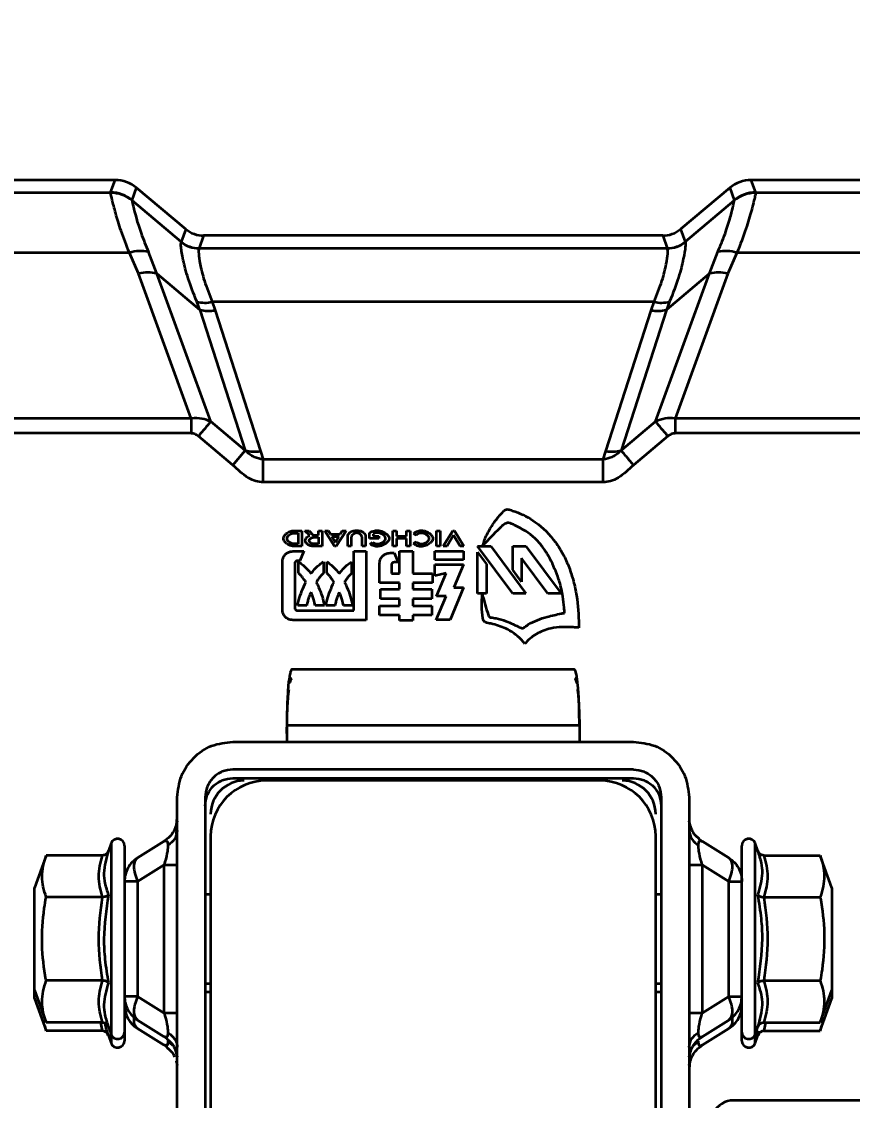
# Model space of a CAD drawing. Header units: millimetres. Extents: x 0 to 420, y 0 to 297.
# Drawn here: x 303.717 to 304.464, y 151.446 to 152.416 of the extents above; entities that cross this region are included whole.
import ezdxf

# ---------------------------------------------------------------- set-up
doc = ezdxf.new("R2010")
doc.units = ezdxf.units.MM
doc.layers.add('尺寸线层', color=150, linetype='Continuous')
doc.styles.add('SLDTEXTSTYLE2', font='TXT', dxfattribs={"width": 0.7})
doc.dimstyles.new('SLDDIMSTYLE0', dxfattribs={"dimtxt": 3.5, "dimasz": 3.302, "dimexe": 0, "dimexo": 0.0625, "dimgap": 0.875, "dimtad": 1, "dimdec": 1, "dimlfac": 100, "dimrnd": 1e-09, "dimzin": 12, "dimdsep": 46, "dimtxsty": 'SLDTEXTSTYLE2', "dimsah": 1, "dimcen": 0.09, "dimadec": 0, "dimazin": 3, "dimtfac": 1, "dimtdec": 3, "dimtofl": 0, "dimtmove": 0, "dimatfit": 3, "dimfxl": 0, "dimfrac": 2, "dimtolj": 1, "dimtzin": 12, "dimarcsym": 0})

# ---------------------------------------------------------------- blocks, each defined once
blk = doc.blocks.new('_D')
at = {"layer": '尺寸线层'}
for p, q in [((291.94307, 202.64124), (364.68758, 202.64124)), ((363.68758, 202.64124), (363.68758, 128.58016)), ((326.11667, 128.58016), (364.68758, 128.58016))]:
    blk.add_line(p, q, dxfattribs=at)
for points in [[(363.68758, 202.64124), (363.17958, 199.33924), (364.19558, 199.33924)], [(363.68758, 128.58016), (364.19558, 131.88216), (363.17958, 131.88216)]]:
    blk.add_solid(points, dxfattribs=at)
at = {"layer": '尺寸线层', "insert": (359.17585, 158.53763), "char_height": 3.5, "attachment_point": 1, "rotation": 90, "style": 'SLDTEXTSTYLE2'}
blk.add_mtext('7406.11', dxfattribs=at)

msp = doc.modelspace()

# ---------------------------------------------------------------- linework, layer by layer
at = {"color": 7, "linetype": 'Continuous', "lineweight": 35}
for p, q in [((303.80112, 152.27319), (303.52702, 152.27319)), ((303.79707, 152.26205), (303.80112, 152.27319)), ((303.81632, 152.25504), (303.82038, 152.26618)), ((303.86465, 152.22903), (303.82038, 152.26618)), ((304.35367, 152.26618), (304.3094, 152.22903)), ((304.35367, 152.26618), (304.35773, 152.25504)), ((304.37698, 152.26205), (304.37293, 152.27319)), ((304.64702, 152.27319), (304.37293, 152.27319)), ((303.56164, 152.26205), (303.79707, 152.26205)), ((303.79708, 152.26166), (303.79707, 152.26205)), ((303.81633, 152.25472), (303.81632, 152.25504)), ((304.35773, 152.25504), (304.35772, 152.25472)), ((304.37698, 152.26205), (304.37697, 152.26166)), ((304.37698, 152.26205), (304.61241, 152.26205)), ((303.86051, 152.21765), (303.81633, 152.25472)), ((304.35772, 152.25472), (304.31354, 152.21765)), ((303.86465, 152.22903), (303.86051, 152.21765)), ((304.3094, 152.22903), (304.31354, 152.21765)), ((303.86047, 152.21757), (303.86051, 152.21765)), ((303.8807, 152.22319), (303.87656, 152.21181)), ((304.29335, 152.22319), (303.8807, 152.22319)), ((304.29335, 152.22319), (304.29749, 152.21181)), ((304.31354, 152.21765), (304.31358, 152.21757)), ((303.81401, 152.20775), (303.56164, 152.20775)), ((303.82219, 152.18918), (303.81401, 152.20775)), ((303.83868, 152.18905), (303.83128, 152.20855)), ((303.87651, 152.21172), (303.87656, 152.21181)), ((304.29754, 152.21172), (303.87651, 152.21172)), ((304.29754, 152.21172), (304.29749, 152.21181)), ((304.33537, 152.18905), (304.34277, 152.20855)), ((304.36004, 152.20775), (304.35186, 152.18918)), ((304.61241, 152.20775), (304.36004, 152.20775)), ((303.86963, 152.05885), (303.82219, 152.18918)), ((303.88708, 152.05606), (303.83868, 152.18905)), ((303.83868, 152.18905), (303.87736, 152.15659)), ((304.28697, 152.05606), (304.33537, 152.18905)), ((304.33537, 152.18905), (304.29669, 152.15659)), ((304.35186, 152.18918), (304.30442, 152.05885)), ((303.87736, 152.15659), (303.87448, 152.16386)), ((303.88846, 152.16357), (303.8911, 152.15602)), ((304.28559, 152.16357), (303.88846, 152.16357)), ((304.28295, 152.15602), (304.28559, 152.16357)), ((304.29957, 152.16386), (304.29669, 152.15659)), ((303.87736, 152.15659), (303.91805, 152.03008)), ((303.8911, 152.15602), (303.93179, 152.02951)), ((304.24226, 152.02951), (304.28295, 152.15602)), ((304.29669, 152.15659), (304.256, 152.03008)), ((303.86963, 152.05885), (303.66317, 152.05885)), ((303.91805, 152.03008), (303.88708, 152.05606)), ((304.28697, 152.05606), (304.256, 152.03008)), ((304.51088, 152.05885), (304.30442, 152.05885)), ((304.30442, 152.05885), (304.30442, 152.04567)), ((303.86963, 152.04567), (303.66317, 152.04567)), ((303.90706, 152.01698), (303.87609, 152.04297)), ((304.29796, 152.04297), (304.26699, 152.01698)), ((304.51088, 152.04567), (304.30442, 152.04567)), ((303.90706, 152.01698), (303.91805, 152.03008)), ((303.93179, 152.02951), (303.93426, 152.02181)), ((304.23979, 152.02181), (304.24226, 152.02951)), ((303.93426, 152.00148), (303.93426, 152.02181)), ((304.23979, 152.02181), (303.93426, 152.02181)), ((304.23979, 152.00148), (304.23979, 152.02181)), ((304.23979, 152.00148), (303.93426, 152.00148)), ((303.96125, 151.9579), (303.96889, 151.9579)), ((303.96154, 151.95572), (303.96574, 151.95572)), ((303.96574, 151.95572), (303.96574, 151.94612)), ((303.96889, 151.9579), (303.96889, 151.94395)), ((303.97155, 151.9579), (303.97544, 151.9579)), ((303.97602, 151.95355), (303.97155, 151.9579)), ((303.97544, 151.9579), (303.97922, 151.95402)), ((303.98395, 151.9579), (303.98718, 151.9579)), ((303.98395, 151.95404), (303.98395, 151.9579)), ((303.98718, 151.9579), (303.98718, 151.94395)), ((303.98957, 151.9579), (303.99296, 151.9579)), ((303.99832, 151.94395), (303.98957, 151.9579)), ((303.99296, 151.9579), (303.9948, 151.95481)), ((303.9948, 151.95481), (304.00352, 151.95481)), ((304.00872, 151.9579), (303.99997, 151.94395)), ((304.00352, 151.95481), (304.0053, 151.9579)), ((304.0053, 151.9579), (304.00872, 151.9579)), ((304.02968, 151.95103), (304.02968, 151.956)), ((304.03294, 151.95481), (304.03294, 151.95303)), ((304.05083, 151.9579), (304.05398, 151.9579)), ((304.05083, 151.94395), (304.05083, 151.9579)), ((304.05398, 151.9579), (304.05398, 151.95293)), ((304.06319, 151.9579), (304.06635, 151.9579)), ((304.06319, 151.95293), (304.06319, 151.9579)), ((304.06635, 151.9579), (304.06635, 151.94395)), ((304.07186, 151.95384), (304.06937, 151.95539)), ((304.09006, 151.94395), (304.09006, 151.9579)), ((304.09006, 151.9579), (304.09332, 151.9579)), ((304.09332, 151.9579), (304.09332, 151.94395)), ((304.09595, 151.94395), (304.10456, 151.9579)), ((304.10456, 151.9579), (304.10611, 151.9579)), ((304.10611, 151.9579), (304.11473, 151.94395)), ((303.96574, 151.94612), (303.96186, 151.94612)), ((303.98395, 151.946), (303.97969, 151.946)), ((303.98011, 151.95404), (303.98395, 151.95404)), ((303.98025, 151.95208), (303.98395, 151.95208)), ((303.98395, 151.95208), (303.98395, 151.946)), ((303.99592, 151.95283), (304.00236, 151.95283)), ((303.99915, 151.94737), (303.99592, 151.95283)), ((304.00236, 151.95283), (303.99915, 151.94737)), ((304.01022, 151.94395), (304.01022, 151.9523)), ((304.01337, 151.95171), (304.01337, 151.94395)), ((304.02316, 151.94395), (304.02316, 151.95171)), ((304.02631, 151.9523), (304.02631, 151.94395)), ((304.03814, 151.95103), (304.02968, 151.95103)), ((304.03036, 151.94583), (304.03239, 151.94749)), ((304.03294, 151.95303), (304.03814, 151.95303)), ((304.03814, 151.95303), (304.03814, 151.95103)), ((304.05398, 151.95293), (304.06319, 151.95293)), ((304.05398, 151.95087), (304.05398, 151.94395)), ((304.06319, 151.95087), (304.05398, 151.95087)), ((304.06319, 151.94395), (304.06319, 151.95087)), ((304.06937, 151.94648), (304.07186, 151.94803)), ((304.10535, 151.95386), (304.09947, 151.94395)), ((304.11121, 151.94395), (304.10535, 151.95386)), ((303.96094, 151.93939), (303.97063, 151.93939)), ((303.96889, 151.94395), (303.96186, 151.94395)), ((303.97063, 151.93939), (303.96712, 151.9309)), ((303.98718, 151.94395), (303.97919, 151.94395)), ((303.99997, 151.94395), (303.99832, 151.94395)), ((304.01337, 151.94395), (304.01022, 151.94395)), ((304.01582, 151.93939), (304.02688, 151.93939)), ((304.01582, 151.88606), (304.01582, 151.93939)), ((304.02631, 151.94395), (304.02316, 151.94395)), ((304.02688, 151.93939), (304.02688, 151.87757)), ((304.04823, 151.93793), (304.052, 151.93793)), ((304.05398, 151.94395), (304.05083, 151.94395)), ((304.052, 151.93793), (304.05569, 151.92953)), ((304.05689, 151.93939), (304.06881, 151.93939)), ((304.05689, 151.91951), (304.05689, 151.93939)), ((304.06635, 151.94395), (304.06319, 151.94395)), ((304.06881, 151.93939), (304.06881, 151.91951)), ((304.08845, 151.93174), (304.08845, 151.93937)), ((304.08845, 151.93937), (304.11443, 151.93937)), ((304.09332, 151.94395), (304.09006, 151.94395)), ((304.09947, 151.94395), (304.09595, 151.94395)), ((304.11473, 151.94395), (304.11121, 151.94395)), ((304.11443, 151.93937), (304.11443, 151.93174)), ((304.12698, 151.94392), (304.13882, 151.94392)), ((304.15855, 151.90134), (304.12698, 151.94392)), ((304.12698, 151.90134), (304.12698, 151.93859)), ((304.12698, 151.93859), (304.13487, 151.92795)), ((304.13882, 151.94392), (304.17039, 151.90134)), ((304.15855, 151.94392), (304.17039, 151.94392)), ((304.15855, 151.92263), (304.15855, 151.94392)), ((304.17039, 151.94392), (304.20196, 151.90134)), ((303.95151, 151.887), (303.95151, 151.93004)), ((303.96257, 151.92824), (303.96257, 151.88871)), ((303.96712, 151.9309), (303.96532, 151.9309)), ((303.96609, 151.91984), (303.96609, 151.93004)), ((303.9883, 151.93004), (303.9883, 151.91984)), ((303.99155, 151.91984), (303.99155, 151.93004)), ((304.01376, 151.93004), (304.01376, 151.91984)), ((304.03888, 151.91111), (304.03888, 151.92858)), ((304.0496, 151.92713), (304.0496, 151.91951)), ((304.05569, 151.92953), (304.05226, 151.92953)), ((304.08844, 151.92766), (304.11442, 151.92766)), ((304.08844, 151.91746), (304.08844, 151.92766)), ((304.11443, 151.93174), (304.08845, 151.93174)), ((304.11442, 151.92766), (304.10559, 151.9068)), ((304.13487, 151.92795), (304.13487, 151.90134)), ((304.19012, 151.90134), (304.16644, 151.93327)), ((304.16644, 151.93327), (304.16644, 151.91199)), ((304.0496, 151.91951), (304.05689, 151.91951)), ((304.06881, 151.91951), (304.08656, 151.91951)), ((304.08656, 151.91951), (304.08656, 151.91111)), ((304.09865, 151.91986), (304.08844, 151.91746)), ((304.09016, 151.899), (304.09865, 151.91986)), ((304.16644, 151.91199), (304.15855, 151.92263)), ((304.05689, 151.91111), (304.03888, 151.91111)), ((304.05689, 151.90536), (304.05689, 151.91111)), ((304.06881, 151.91111), (304.06881, 151.90536)), ((304.08656, 151.91111), (304.06881, 151.91111)), ((304.11442, 151.9068), (304.10242, 151.87774)), ((304.10559, 151.9068), (304.11442, 151.9068)), ((304.03974, 151.90536), (304.05689, 151.90536)), ((304.03974, 151.89661), (304.03974, 151.90536)), ((304.05689, 151.89661), (304.03974, 151.89661)), ((304.05689, 151.89051), (304.05689, 151.89661)), ((304.06881, 151.90536), (304.0857, 151.90536)), ((304.06881, 151.89661), (304.06881, 151.89051)), ((304.0857, 151.89661), (304.06881, 151.89661)), ((304.0857, 151.90536), (304.0857, 151.89661)), ((304.08981, 151.87774), (304.09865, 151.899)), ((304.09865, 151.899), (304.09016, 151.899)), ((304.13487, 151.90134), (304.12698, 151.90134)), ((304.17039, 151.90134), (304.15855, 151.90134)), ((304.20196, 151.90134), (304.19012, 151.90134)), ((303.97338, 151.89077), (303.96523, 151.89077)), ((303.98924, 151.89077), (303.98101, 151.89077)), ((303.99884, 151.89077), (303.99061, 151.89077)), ((304.01462, 151.89077), (304.00647, 151.89077)), ((304.03888, 151.89051), (304.05689, 151.89051)), ((304.03888, 151.88211), (304.03888, 151.89051)), ((304.06881, 151.89051), (304.08578, 151.89051)), ((304.08578, 151.89051), (304.08578, 151.88211)), ((304.02688, 151.87757), (303.96094, 151.87757)), ((303.96532, 151.88606), (304.01582, 151.88606)), ((304.05689, 151.88211), (304.03888, 151.88211)), ((304.05689, 151.87722), (304.05689, 151.88211)), ((304.06881, 151.87722), (304.05689, 151.87722)), ((304.06881, 151.88211), (304.06881, 151.87722)), ((304.08578, 151.88211), (304.06881, 151.88211)), ((304.10242, 151.87774), (304.08981, 151.87774)), ((304.21387, 151.83319), (303.96008, 151.83319)), ((303.95548, 151.78319), (304.21848, 151.78319)), ((303.95548, 151.78319), (303.95548, 151.76819)), ((304.21848, 151.78319), (304.21848, 151.76819)), ((304.21857, 151.77547), (304.21857, 151.76819)), ((303.90702, 151.76819), (304.26702, 151.76819)), ((304.26702, 151.74319), (303.90702, 151.74319)), ((303.90702, 151.73547), (304.26702, 151.73547)), ((304.23702, 151.73319), (303.93702, 151.73319)), ((303.85702, 151.14819), (303.85702, 151.71819)), ((303.88202, 151.71819), (303.88202, 151.14819)), ((304.29202, 151.71819), (304.29202, 151.14819)), ((304.31702, 151.71819), (304.31702, 151.14819)), ((303.85633, 151.69401), (303.85454, 151.68917)), ((303.85685, 151.69707), (303.85552, 151.69087)), ((303.85665, 151.69708), (303.85635, 151.69475)), ((303.85641, 151.69304), (303.85702, 151.69998)), ((304.31853, 151.69087), (304.3172, 151.69707)), ((304.31951, 151.68917), (304.31772, 151.69401)), ((303.85641, 151.68532), (303.85702, 151.69226)), ((303.88702, 151.68319), (303.88702, 151.18319)), ((304.28702, 151.18319), (304.28702, 151.68319)), ((303.79752, 151.67684), (303.79505, 151.67003)), ((303.79752, 151.67684), (303.79752, 151.50498)), ((303.80952, 151.67473), (303.80952, 151.64332)), ((303.84527, 151.67883), (303.82128, 151.66383)), ((304.32802, 151.6792), (304.32626, 151.68063)), ((304.32825, 151.67883), (304.32878, 151.67883)), ((304.32878, 151.67883), (304.35277, 151.66383)), ((304.36452, 151.64359), (304.36452, 151.67473)), ((304.379, 151.67003), (304.37652, 151.67684)), ((304.37652, 151.50498), (304.37652, 151.67684)), ((303.7391, 151.66597), (303.72852, 151.63691)), ((303.78984, 151.66597), (303.7391, 151.66597)), ((304.38421, 151.66597), (304.43495, 151.66597)), ((304.44552, 151.63691), (304.43495, 151.66597)), ((303.84527, 151.65763), (303.82128, 151.64263)), ((303.84527, 151.52416), (303.84527, 151.65763)), ((304.32878, 151.65763), (304.32878, 151.52416)), ((304.32878, 151.65763), (304.35277, 151.64263)), ((303.72852, 151.54491), (303.72852, 151.63691)), ((303.82128, 151.64263), (303.80952, 151.64263)), ((303.80952, 151.64263), (303.80952, 151.53915)), ((303.82128, 151.64263), (303.82128, 151.53915)), ((304.35277, 151.53915), (304.35277, 151.64263)), ((304.35277, 151.64263), (304.36452, 151.64263)), ((304.36452, 151.53915), (304.36452, 151.64263)), ((304.44552, 151.63691), (304.44552, 151.54491)), ((303.78984, 151.62844), (303.7391, 151.62844)), ((303.88702, 151.63091), (303.88202, 151.63091)), ((304.29202, 151.63091), (304.28702, 151.63091)), ((304.38421, 151.62844), (304.43495, 151.62844)), ((303.78984, 151.55339), (303.7391, 151.55339)), ((303.88202, 151.55091), (303.88702, 151.55091)), ((304.28702, 151.55091), (304.29202, 151.55091)), ((304.38421, 151.55339), (304.43495, 151.55339)), ((303.72852, 151.54491), (303.7391, 151.51586)), ((303.72852, 151.53719), (303.72852, 151.54491)), ((303.82128, 151.53915), (303.80952, 151.53915)), ((303.80952, 151.53915), (303.80952, 151.5071)), ((303.84527, 151.52416), (303.82128, 151.53915)), ((303.88202, 151.54319), (303.88702, 151.54319)), ((304.28702, 151.54319), (304.29202, 151.54319)), ((304.32878, 151.52416), (304.35277, 151.53915)), ((304.35277, 151.53915), (304.36452, 151.53915)), ((304.36452, 151.5071), (304.36452, 151.53915)), ((304.43495, 151.51586), (304.44552, 151.54491)), ((304.44552, 151.54491), (304.44552, 151.53719)), ((303.72852, 151.53719), (303.7391, 151.50814)), ((303.8106, 151.53144), (303.80952, 151.53144)), ((304.36345, 151.53144), (304.36452, 151.53144)), ((304.43495, 151.50814), (304.44552, 151.53719)), ((303.82128, 151.51795), (303.84527, 151.50296)), ((304.32878, 151.50296), (304.35277, 151.51795)), ((303.7391, 151.50814), (303.73824, 151.51246)), ((303.78984, 151.51586), (303.7391, 151.51586)), ((303.78984, 151.50814), (303.78843, 151.51586)), ((303.79505, 151.51179), (303.79752, 151.50498)), ((303.84527, 151.49524), (303.82128, 151.51023)), ((304.32878, 151.49524), (304.35277, 151.51023)), ((304.37652, 151.50498), (304.379, 151.51179)), ((304.379, 151.50407), (304.37986, 151.5084)), ((304.38421, 151.51586), (304.43495, 151.51586)), ((304.38562, 151.51586), (304.38421, 151.50814)), ((304.43578, 151.51246), (304.43495, 151.50814)), ((303.78984, 151.50814), (303.7391, 151.50814)), ((303.79505, 151.50407), (303.79752, 151.49726)), ((303.79752, 151.50498), (303.79752, 151.49726)), ((303.80952, 151.5071), (303.80952, 151.49938)), ((303.8458, 151.50295), (303.84527, 151.50296)), ((303.84603, 151.50258), (303.84779, 151.50116)), ((303.85311, 151.49494), (303.84858, 151.49906)), ((304.32094, 151.49494), (304.32547, 151.49906)), ((304.36452, 151.49938), (304.36452, 151.5071)), ((304.37652, 151.49726), (304.37652, 151.50498)), ((304.37652, 151.49726), (304.379, 151.50407)), ((304.38421, 151.50814), (304.43495, 151.50814)), ((303.8458, 151.49523), (303.84527, 151.49524)), ((303.84603, 151.49486), (303.84779, 151.49344)), ((303.85454, 151.49262), (303.85633, 151.48777)), ((303.85552, 151.49092), (303.85685, 151.48472)), ((304.3172, 151.48472), (304.31853, 151.49092)), ((304.31772, 151.48777), (304.31951, 151.49261)), ((303.85592, 151.48136), (303.85685, 151.477)), ((303.85612, 151.48064), (303.85633, 151.48005)), ((304.31764, 151.48875), (304.31703, 151.48181)), ((304.31764, 151.48103), (304.31703, 151.47409)), ((304.3172, 151.477), (304.31813, 151.48136)), ((304.3174, 151.4847), (304.3177, 151.48703)), ((304.3174, 151.47699), (304.3177, 151.47931)), ((304.31772, 151.48005), (304.31793, 151.48064)), ((304.51702, 151.44569), (304.35702, 151.44569))]:
    msp.add_line(p, q, dxfattribs=at)
for centre, radius, start, end in [((303.79704, 152.23201), 0.03004, 50.05864, 89.94136), ((303.79715, 152.23166), 0.03, 50.25006, 90.14099), ((304.3769, 152.23166), 0.03, 89.85901, 129.74994), ((304.37701, 152.23201), 0.03004, 90.05864, 129.94136), ((303.87655, 152.23676), 0.02504, 230.03569, 269.90674), ((303.87658, 152.23685), 0.02504, 230.05864, 269.94136), ((304.29747, 152.23685), 0.02504, 270.05864, 309.94136), ((304.2975, 152.23676), 0.02504, 270.09326, 309.96431), ((303.82413, 152.17631), 0.03303, 77.49811, 107.84278), ((304.34992, 152.17631), 0.03303, 72.15722, 102.50189), ((303.83016, 152.15374), 0.03632, 76.42985, 102.66321), ((304.34389, 152.15374), 0.03632, 77.33678, 103.57014), ((303.88205, 152.19209), 0.02923, 254.99384, 282.66448), ((304.292, 152.19209), 0.02923, 257.33552, 285.00616), ((303.88545, 152.18565), 0.03016, 254.4497, 280.79661), ((304.2886, 152.18565), 0.03016, 259.20339, 285.55031), ((303.92614, 152.05914), 0.03017, 254.44976, 280.79653), ((304.24791, 152.05914), 0.03016, 259.20334, 285.55039), ((303.93702, 151.68319), 0.05, 90, 180), ((303.91702, 151.70319), 0.03, 90, 180), ((304.23702, 151.68319), 0.05, 0, 90), ((304.25702, 151.70319), 0.03, 0, 90), ((303.80334, 151.67473), 0.00619, 0, 160), ((304.37071, 151.67473), 0.00619, 20, 180), ((303.83452, 151.53144), 0.025, 180, 238), ((303.80334, 151.5071), 0.00619, 200, 0), ((303.80334, 151.49938), 0.00619, 200, 0), ((304.37071, 151.5071), 0.00619, 180, 340), ((304.37071, 151.49938), 0.00619, 180, 340), ((304.35702, 151.42569), 0.02, 90, 153.149)]:
    msp.add_arc(centre, radius, start, end, dxfattribs=at)
for centre, major_axis, start_param, end_param in [((303.80109, 152.24315), (0.01028, 0.02823), 5.934618, 6.631752), ((304.37296, 152.24315), (0.01028, -0.02823), 2.793026, 3.49016), ((303.88072, 152.24823), (0.00856, 0.02353), 2.793026, 3.49016), ((304.29333, 152.24823), (0.00856, -0.02353), 5.934618, 6.631752)]:
    msp.add_ellipse(centre, major_axis=major_axis, ratio=0.998448, start_param=start_param, end_param=end_param, dxfattribs=at)
for points, knots in [([(303.81401, 152.20775), (303.81134, 152.21457), (303.80607, 152.22804), (303.80133, 152.24419), (303.79813, 152.25676), (303.79744, 152.25998), (303.79708, 152.26166)], [0, 0, 0, 0, 0.238868, 0.471709, 0.726257, 1, 1, 1, 1]), ([(304.37697, 152.26166), (304.37679, 152.2608), (304.37642, 152.25912), (304.37511, 152.25355), (304.3733, 152.2465), (304.37098, 152.23835), (304.36731, 152.22641), (304.36298, 152.21529), (304.36004, 152.20775)], [0, 0, 0, 0, 0.166395, 0.326802, 0.479925, 0.610174, 0.735331, 1, 1, 1, 1]), ([(303.81633, 152.25472), (303.81662, 152.25329), (303.81717, 152.25053), (303.81986, 152.23974), (303.82396, 152.22593), (303.82884, 152.21436), (303.83128, 152.20855)], [0, 0, 0, 0, 0.27715, 0.53382, 0.766156, 1, 1, 1, 1]), ([(304.34277, 152.20855), (304.34419, 152.2118), (304.34706, 152.21837), (304.3502, 152.22705), (304.35269, 152.23475), (304.35507, 152.2431), (304.35699, 152.25111), (304.35747, 152.2535), (304.35772, 152.25472)], [0, 0, 0, 0, 0.128995, 0.260465, 0.386664, 0.51504, 0.752772, 1, 1, 1, 1]), ([(303.87448, 152.16386), (303.87168, 152.17108), (303.86611, 152.18547), (303.86202, 152.20218), (303.86003, 152.21398), (303.86033, 152.21639), (303.86047, 152.21757)], [0, 0, 0, 0, 0.247618, 0.49308, 0.751102, 1, 1, 1, 1]), ([(304.31358, 152.21757), (304.31373, 152.2164), (304.31403, 152.21412), (304.31215, 152.2028), (304.30824, 152.18637), (304.30248, 152.17142), (304.29957, 152.16386)], [0, 0, 0, 0, 0.2474427, 0.4865597, 0.7402703, 1, 1, 1, 1]), ([(303.87651, 152.21172), (303.87629, 152.21058), (303.87587, 152.2084), (303.87736, 152.19792), (303.88064, 152.18332), (303.88585, 152.17015), (303.88846, 152.16357)], [0, 0, 0, 0, 0.262701, 0.501004, 0.750686, 1, 1, 1, 1]), ([(304.28559, 152.16357), (304.2882, 152.17015), (304.29341, 152.18332), (304.29669, 152.19792), (304.29818, 152.2084), (304.29776, 152.21058), (304.29754, 152.21172)], [0, 0, 0, 0, 0.249344, 0.499045, 0.737295, 1, 1, 1, 1]), ([(303.88708, 152.05606), (303.88455, 152.0571), (303.87911, 152.05933), (303.87293, 152.05902), (303.86963, 152.05885)], [0, 0, 0, 0, 0.466493, 1, 1, 1, 1]), ([(303.86963, 152.05885), (303.86963, 152.05685), (303.86963, 152.0529), (303.86963, 152.04806), (303.86963, 152.04567)], [0, 0, 0, 0, 0.506963, 1, 1, 1, 1]), ([(303.88708, 152.05606), (303.88646, 152.05531), (303.88518, 152.05379), (303.88246, 152.05056), (303.87937, 152.04687), (303.87717, 152.04425), (303.87609, 152.04297)], [0, 0, 0, 0, 0.245847, 0.499999, 0.754151, 1, 1, 1, 1]), ([(304.30442, 152.05885), (304.30141, 152.05903), (304.29523, 152.05938), (304.28977, 152.05719), (304.28697, 152.05606)], [0, 0, 0, 0, 0.487848, 1, 1, 1, 1]), ([(304.29796, 152.04297), (304.29688, 152.04425), (304.29468, 152.04687), (304.29159, 152.05056), (304.28887, 152.05379), (304.28759, 152.05531), (304.28697, 152.05606)], [0, 0, 0, 0, 0.245849, 0.500001, 0.754152, 1, 1, 1, 1]), ([(303.86963, 152.04567), (303.87018, 152.04563), (303.87132, 152.04555), (303.8736, 152.04478), (303.87509, 152.0437), (303.87609, 152.04297)], [0, 0, 0, 0, 0.232062, 0.478453, 1, 1, 1, 1]), ([(304.29796, 152.04297), (304.29897, 152.0437), (304.30045, 152.04479), (304.30273, 152.04555), (304.30387, 152.04563), (304.30442, 152.04567)], [0, 0, 0, 0, 0.5217825, 0.7693247, 1, 1, 1, 1]), ([(303.93426, 152.02181), (303.93152, 152.02242), (303.92724, 152.02338), (303.92174, 152.02644), (303.91934, 152.02881), (303.91805, 152.03008)], [0, 0, 0, 0, 0.452149, 0.705537, 1, 1, 1, 1]), ([(304.256, 152.03008), (304.25471, 152.02881), (304.25231, 152.02644), (304.24681, 152.02338), (304.24253, 152.02242), (304.23979, 152.02181)], [0, 0, 0, 0, 0.294463, 0.547852, 1, 1, 1, 1]), ([(304.26699, 152.01698), (304.26591, 152.01827), (304.26371, 152.02089), (304.26062, 152.02457), (304.25791, 152.02781), (304.25663, 152.02933), (304.256, 152.03008)], [0, 0, 0, 0, 0.245848, 0.5, 0.754152, 1, 1, 1, 1]), ([(303.93426, 152.00148), (303.93202, 152.00169), (303.92732, 152.00213), (303.91752, 152.00689), (303.9114, 152.01279), (303.90706, 152.01698)], [0, 0, 0, 0, 0.209288, 0.438923, 1, 1, 1, 1]), ([(304.26699, 152.01698), (304.26267, 152.01281), (304.25656, 152.00693), (304.24678, 152.00213), (304.24204, 152.00169), (304.23979, 152.00148)], [0, 0, 0, 0, 0.5586189, 0.7893395, 1, 1, 1, 1]), ([(304.1318, 151.94487), (304.13222, 151.94649), (304.13349, 151.95135), (304.13754, 151.95888), (304.1431, 151.96762), (304.14783, 151.97278), (304.15022, 151.97538)], [0, 0, 0, 0, 0.1388678, 0.4177217, 0.7063331, 1, 1, 1, 1]), ([(304.15022, 151.97538), (304.15073, 151.97585), (304.1516, 151.97665), (304.1532, 151.97718), (304.15468, 151.97714), (304.15563, 151.97687), (304.15611, 151.97673)], [0, 0, 0, 0, 0.319453, 0.543111, 0.766311, 1, 1, 1, 1]), ([(304.15611, 151.97673), (304.15769, 151.97619), (304.16563, 151.97351), (304.18087, 151.96562), (304.1949, 151.95137), (304.20399, 151.9367), (304.20939, 151.92484), (304.21335, 151.91245), (304.21709, 151.89528), (304.21766, 151.88205), (304.21804, 151.87316)], [0, 0, 0, 0, 0.03865, 0.194338, 0.392706, 0.493149, 0.593544, 0.693896, 0.794211, 1, 1, 1, 1]), ([(304.20059, 151.91203), (304.20005, 151.91361), (304.19735, 151.9215), (304.19266, 151.9323), (304.18544, 151.94355), (304.1764, 151.95407), (304.16609, 151.96015), (304.15773, 151.96409), (304.15511, 151.96496), (304.15302, 151.96487), (304.15001, 151.96345), (304.14306, 151.95645), (304.13669, 151.94991), (304.1318, 151.94487)], [0, 0, 0, 0, 0.048169, 0.241379, 0.33788, 0.433916, 0.639701, 0.675797, 0.701807, 0.718369, 0.734888, 0.796355, 1, 1, 1, 1]), ([(303.96186, 151.94395), (303.96101, 151.94404), (303.95878, 151.94428), (303.95595, 151.94578), (303.95381, 151.94769), (303.9528, 151.94932), (303.95245, 151.95077), (303.95267, 151.95226), (303.95364, 151.95406), (303.95574, 151.95606), (303.95845, 151.95758), (303.9605, 151.95781), (303.96125, 151.9579)], [0, 0, 0, 0, 0.103068, 0.272975, 0.380129, 0.450745, 0.504132, 0.557726, 0.630958, 0.750137, 0.907593, 1, 1, 1, 1]), ([(303.96186, 151.94612), (303.96127, 151.94619), (303.95979, 151.94637), (303.95791, 151.94743), (303.95652, 151.94875), (303.95587, 151.94992), (303.95568, 151.95094), (303.95588, 151.95201), (303.95663, 151.95331), (303.95806, 151.95459), (303.95981, 151.95553), (303.96105, 151.95567), (303.96154, 151.95572)], [0, 0, 0, 0, 0.107522, 0.269023, 0.38047, 0.452163, 0.50862, 0.565188, 0.646662, 0.775363, 0.910485, 1, 1, 1, 1]), ([(304.01022, 151.9523), (304.01026, 151.95272), (304.01036, 151.95377), (304.01117, 151.95529), (304.01252, 151.95671), (304.01473, 151.95779), (304.0179, 151.95814), (304.02113, 151.95799), (304.02379, 151.9569), (304.02531, 151.95541), (304.02618, 151.95378), (304.02628, 151.95271), (304.02631, 151.9523)], [0, 0, 0, 0, 0.057396, 0.142461, 0.228893, 0.320305, 0.471061, 0.658867, 0.756094, 0.853964, 0.944424, 1, 1, 1, 1]), ([(304.02316, 151.95171), (304.02312, 151.95206), (304.02303, 151.95285), (304.0223, 151.95404), (304.02108, 151.9551), (304.01943, 151.95583), (304.01766, 151.95593), (304.01598, 151.95539), (304.01464, 151.95447), (304.01375, 151.95332), (304.0134, 151.95237), (304.01338, 151.95186), (304.01337, 151.95171)], [0, 0, 0, 0, 0.075155, 0.16832, 0.291124, 0.415852, 0.54785, 0.661465, 0.788026, 0.890381, 0.967538, 1, 1, 1, 1]), ([(304.02968, 151.956), (304.0312, 151.95678), (304.0339, 151.95817), (304.03868, 151.95817), (304.04259, 151.95675), (304.04545, 151.95483), (304.0469, 151.95315), (304.04751, 151.95183), (304.04761, 151.95062), (304.04726, 151.94933), (304.04611, 151.94763), (304.04343, 151.94553), (304.03969, 151.94394), (304.03549, 151.9436), (304.03246, 151.94449), (304.0309, 151.94549), (304.03036, 151.94583)], [0, 0, 0, 0, 0.120432, 0.213162, 0.331684, 0.413005, 0.455865, 0.488872, 0.514902, 0.540892, 0.583063, 0.658706, 0.781016, 0.867724, 0.954736, 1, 1, 1, 1]), ([(304.03239, 151.94749), (304.03311, 151.94706), (304.03455, 151.94621), (304.03706, 151.94586), (304.03959, 151.94636), (304.0417, 151.94737), (304.04321, 151.94861), (304.04398, 151.94967), (304.0443, 151.95066), (304.04422, 151.95162), (304.04368, 151.95276), (304.0423, 151.9542), (304.0401, 151.95545), (304.03735, 151.95615), (304.03489, 151.95578), (304.03352, 151.9551), (304.03294, 151.95481)], [0, 0, 0, 0, 0.0898702, 0.1765378, 0.2630266, 0.3624462, 0.4231792, 0.4700992, 0.5009819, 0.5320676, 0.57022, 0.6335218, 0.742023, 0.8362584, 0.9311978, 1, 1, 1, 1]), ([(304.06937, 151.95539), (304.07034, 151.95612), (304.07227, 151.95756), (304.07579, 151.95826), (304.07968, 151.95771), (304.08295, 151.95621), (304.08531, 151.95423), (304.08639, 151.9527), (304.08682, 151.95128), (304.08669, 151.94992), (304.08589, 151.9483), (304.08389, 151.94627), (304.08051, 151.94441), (304.07643, 151.94351), (304.07272, 151.94421), (304.07056, 151.94544), (304.06955, 151.94632), (304.06937, 151.94648)], [0, 0, 0, 0, 0.08519, 0.168963, 0.246186, 0.360946, 0.418211, 0.462463, 0.491745, 0.521214, 0.557381, 0.617071, 0.720017, 0.827682, 0.905205, 0.982624, 1, 1, 1, 1]), ([(304.07186, 151.94803), (304.07245, 151.94753), (304.07361, 151.94654), (304.07582, 151.94593), (304.0783, 151.94612), (304.08058, 151.94708), (304.08227, 151.9484), (304.08312, 151.94959), (304.08346, 151.9506), (304.08339, 151.95163), (304.08282, 151.95279), (304.08147, 151.95419), (304.07923, 151.95544), (304.07657, 151.956), (304.07417, 151.95551), (304.07271, 151.95466), (304.07203, 151.95401), (304.07186, 151.95384)], [0, 0, 0, 0, 0.079836, 0.158698, 0.232948, 0.337554, 0.41275, 0.456024, 0.489191, 0.522624, 0.56103, 0.622793, 0.723203, 0.826712, 0.901133, 0.975506, 1, 1, 1, 1]), ([(303.97919, 151.94395), (303.97842, 151.94403), (303.97657, 151.94424), (303.9744, 151.94536), (303.97292, 151.94673), (303.97225, 151.94782), (303.97204, 151.94889), (303.97224, 151.95005), (303.97297, 151.95143), (303.97425, 151.9528), (303.97547, 151.95331), (303.97602, 151.95355)], [0, 0, 0, 0, 0.147974, 0.353463, 0.450206, 0.530143, 0.591907, 0.65363, 0.750939, 0.887099, 1, 1, 1, 1]), ([(303.97969, 151.946), (303.97929, 151.94605), (303.97856, 151.94613), (303.97773, 151.9465), (303.97717, 151.94682), (303.97677, 151.94709), (303.97639, 151.9474), (303.97597, 151.94782), (303.97563, 151.94833), (303.97549, 151.94884), (303.97549, 151.94917), (303.97556, 151.94953), (303.97574, 151.94989), (303.97606, 151.9503), (303.97636, 151.95059), (303.97669, 151.95084), (303.97703, 151.95108), (303.97739, 151.95129), (303.97776, 151.95147), (303.97814, 151.95164), (303.97853, 151.95178), (303.97893, 151.95189), (303.9793, 151.95198), (303.97973, 151.95206), (303.98007, 151.95207), (303.98025, 151.95208)], [0, 0, 0, 0, 0.104931, 0.188559, 0.230252, 0.271948, 0.313654, 0.355384, 0.425825, 0.468883, 0.490273, 0.510955, 0.563746, 0.591003, 0.644663, 0.671402, 0.698138, 0.751654, 0.778385, 0.805115, 0.858613, 0.885344, 0.912077, 0.955815, 1, 1, 1, 1]), ([(303.97922, 151.95402), (303.97929, 151.95403), (303.97944, 151.95404), (303.97974, 151.95404), (303.97996, 151.95404), (303.98011, 151.95404)], [0, 0, 0, 0, 0.253407, 0.506797, 1, 1, 1, 1]), ([(303.95151, 151.93004), (303.95161, 151.93111), (303.95182, 151.93324), (303.95347, 151.93602), (303.95586, 151.93813), (303.95849, 151.93923), (303.96026, 151.93934), (303.96094, 151.93939)], [0, 0, 0, 0, 0.217033, 0.432668, 0.640579, 0.859649, 1, 1, 1, 1]), ([(304.03888, 151.92858), (304.03898, 151.92965), (304.03919, 151.93178), (304.04084, 151.93457), (304.04323, 151.93667), (304.04583, 151.93777), (304.04757, 151.93789), (304.04823, 151.93793)], [0, 0, 0, 0, 0.218278, 0.435149, 0.644163, 0.864466, 1, 1, 1, 1]), ([(303.96532, 151.9309), (303.96498, 151.93087), (303.96432, 151.9308), (303.96345, 151.93031), (303.96288, 151.92958), (303.96261, 151.92886), (303.96258, 151.92841), (303.96257, 151.92824)], [0, 0, 0, 0, 0.23459, 0.4696301, 0.6836997, 0.8787885, 1, 1, 1, 1]), ([(303.96609, 151.93004), (303.96744, 151.92906), (303.97021, 151.92707), (303.97396, 151.92345), (303.97614, 151.92071), (303.97724, 151.91932)], [0, 0, 0, 0, 0.3225082, 0.6590596, 1, 1, 1, 1]), ([(303.97724, 151.91932), (303.97827, 151.92063), (303.98037, 151.92331), (303.98405, 151.92695), (303.98687, 151.92901), (303.9883, 151.93004)], [0, 0, 0, 0, 0.323586, 0.659323, 1, 1, 1, 1]), ([(303.99155, 151.93004), (303.99291, 151.92906), (303.99567, 151.92706), (303.99937, 151.92344), (304.00153, 151.9207), (304.00261, 151.91932)], [0, 0, 0, 0, 0.3238446, 0.659773, 1, 1, 1, 1]), ([(304.00261, 151.91932), (304.00365, 151.92064), (304.00575, 151.92332), (304.00945, 151.92698), (304.01232, 151.92901), (304.01376, 151.93004)], [0, 0, 0, 0, 0.322168, 0.658364, 1, 1, 1, 1]), ([(304.05226, 151.92953), (304.05189, 151.9295), (304.05128, 151.92945), (304.05048, 151.92907), (304.04995, 151.92849), (304.04965, 151.9278), (304.04962, 151.92733), (304.0496, 151.92713)], [0, 0, 0, 0, 0.2727578, 0.4578419, 0.6443533, 0.8508999, 1, 1, 1, 1]), ([(303.97252, 151.91169), (303.97158, 151.91307), (303.97014, 151.91519), (303.96795, 151.91789), (303.96671, 151.91919), (303.96609, 151.91984)], [0, 0, 0, 0, 0.481223, 0.740091, 1, 1, 1, 1]), ([(303.9883, 151.91984), (303.98718, 151.9186), (303.98546, 151.9167), (303.9834, 151.91393), (303.98243, 151.91244), (303.98195, 151.91169)], [0, 0, 0, 0, 0.484106, 0.741689, 1, 1, 1, 1]), ([(303.9979, 151.91169), (303.99697, 151.91308), (303.99555, 151.91521), (303.99337, 151.91788), (303.99216, 151.91918), (303.99155, 151.91984)], [0, 0, 0, 0, 0.48414, 0.741719, 1, 1, 1, 1]), ([(304.01376, 151.91984), (304.01263, 151.91861), (304.01088, 151.91672), (304.00884, 151.91392), (304.00783, 151.91244), (304.00733, 151.91169)], [0, 0, 0, 0, 0.482099, 0.740834, 1, 1, 1, 1]), ([(303.96523, 151.89077), (303.96558, 151.8924), (303.96651, 151.89683), (303.96885, 151.90388), (303.97129, 151.90908), (303.97252, 151.91169)], [0, 0, 0, 0, 0.22528, 0.610558, 1, 1, 1, 1]), ([(303.98195, 151.91169), (303.98267, 151.91019), (303.98462, 151.90611), (303.98731, 151.89919), (303.98859, 151.89359), (303.98924, 151.89077)], [0, 0, 0, 0, 0.225097, 0.610128, 1, 1, 1, 1]), ([(303.99061, 151.89077), (303.99096, 151.8924), (303.99189, 151.89683), (303.99423, 151.90388), (303.99667, 151.90908), (303.9979, 151.91169)], [0, 0, 0, 0, 0.225279, 0.610555, 1, 1, 1, 1]), ([(304.00733, 151.91169), (304.00805, 151.91019), (304.01, 151.90611), (304.01269, 151.89919), (304.01397, 151.89359), (304.01462, 151.89077)], [0, 0, 0, 0, 0.225098, 0.610129, 1, 1, 1, 1]), ([(304.20519, 151.88383), (304.20505, 151.88549), (304.20462, 151.89047), (304.20385, 151.8977), (304.20237, 151.90545), (304.20119, 151.90983), (304.20059, 151.91203)], [0, 0, 0, 0, 0.174669, 0.524102, 0.761562, 1, 1, 1, 1]), ([(303.97724, 151.90277), (303.9766, 151.90124), (303.97547, 151.89852), (303.97414, 151.89452), (303.97363, 151.89202), (303.97338, 151.89077)], [0, 0, 0, 0, 0.395845, 0.696793, 1, 1, 1, 1]), ([(303.98101, 151.89077), (303.98066, 151.89241), (303.98005, 151.89528), (303.97861, 151.89924), (303.97769, 151.90159), (303.97724, 151.90277)], [0, 0, 0, 0, 0.397481, 0.698479, 1, 1, 1, 1]), ([(304.00261, 151.90277), (304.00201, 151.90122), (304.00094, 151.89849), (303.99959, 151.89451), (303.99909, 151.89202), (303.99884, 151.89077)], [0, 0, 0, 0, 0.396668, 0.697235, 1, 1, 1, 1]), ([(304.00647, 151.89077), (304.00611, 151.8924), (304.00547, 151.89528), (304.00398, 151.89922), (304.00307, 151.90159), (304.00261, 151.90277)], [0, 0, 0, 0, 0.397021, 0.698347, 1, 1, 1, 1]), ([(304.13894, 151.87436), (304.13726, 151.87459), (304.1352, 151.87487), (304.13304, 151.87611), (304.13211, 151.87743), (304.13107, 151.8821), (304.13068, 151.89008), (304.13095, 151.89725), (304.13109, 151.90091)], [0, 0, 0, 0, 0.160025, 0.196998, 0.234195, 0.311686, 0.649476, 1, 1, 1, 1]), ([(304.13109, 151.90091), (304.13155, 151.8993), (304.13247, 151.8961), (304.13414, 151.88994), (304.1355, 151.88542), (304.13637, 151.8825)], [0, 0, 0, 0, 0.261065, 0.522123, 1, 1, 1, 1]), ([(303.96094, 151.87757), (303.95985, 151.87767), (303.95767, 151.87788), (303.95482, 151.87956), (303.95272, 151.88199), (303.95166, 151.88461), (303.95155, 151.88633), (303.95151, 151.887)], [0, 0, 0, 0, 0.220827, 0.440436, 0.651052, 0.864309, 1, 1, 1, 1]), ([(303.96257, 151.88871), (303.9626, 151.88841), (303.96267, 151.8878), (303.96313, 151.88698), (303.96382, 151.88641), (303.96458, 151.88611), (303.96508, 151.88607), (303.96532, 151.88606)], [0, 0, 0, 0, 0.215909, 0.431679, 0.642748, 0.836136, 1, 1, 1, 1]), ([(304.13637, 151.8825), (304.13658, 151.88204), (304.13695, 151.88122), (304.13766, 151.88042), (304.13823, 151.87999), (304.13853, 151.87992), (304.13866, 151.87989)], [0, 0, 0, 0, 0.4140445, 0.7491204, 0.8856781, 1, 1, 1, 1]), ([(304.13866, 151.87989), (304.14032, 151.8797), (304.14504, 151.87919), (304.15407, 151.87619), (304.16107, 151.87283), (304.1653, 151.87079)], [0, 0, 0, 0, 0.177002, 0.501951, 1, 1, 1, 1]), ([(304.16842, 151.87065), (304.16978, 151.87163), (304.17361, 151.8744), (304.18068, 151.87779), (304.19063, 151.88101), (304.19786, 151.88253), (304.2021, 151.88341)], [0, 0, 0, 0, 0.137822, 0.3904798, 0.6426409, 1, 1, 1, 1]), ([(304.2021, 151.88341), (304.2025, 151.88349), (304.20322, 151.88363), (304.20425, 151.88377), (304.20488, 151.88381), (304.20519, 151.88383)], [0, 0, 0, 0, 0.400257, 0.699592, 1, 1, 1, 1]), ([(304.16939, 151.85633), (304.1683, 151.85759), (304.16348, 151.86312), (304.15348, 151.87044), (304.14345, 151.87315), (304.13894, 151.87436)], [0, 0, 0, 0, 0.138986, 0.611917, 1, 1, 1, 1]), ([(304.1653, 151.87079), (304.16578, 151.87063), (304.16652, 151.87037), (304.16747, 151.87035), (304.16805, 151.87043), (304.16831, 151.87058), (304.16842, 151.87065)], [0, 0, 0, 0, 0.465921, 0.719479, 0.884635, 1, 1, 1, 1]), ([(304.21786, 151.87069), (304.2162, 151.87084), (304.20786, 151.87158), (304.1969, 151.87135), (304.18368, 151.86748), (304.17556, 151.86275), (304.17087, 151.85786), (304.16939, 151.85633)], [0, 0, 0, 0, 0.095059, 0.477947, 0.614031, 0.878763, 1, 1, 1, 1]), ([(304.21804, 151.87316), (304.21804, 151.87295), (304.21803, 151.87254), (304.21795, 151.87171), (304.2179, 151.8711), (304.21786, 151.87069)], [0, 0, 0, 0, 0.252501, 0.504816, 1, 1, 1, 1]), ([(303.96008, 151.83319), (303.9597, 151.8329), (303.95906, 151.83241), (303.95791, 151.82798), (303.95695, 151.82085), (303.95622, 151.81092), (303.95564, 151.79929), (303.95554, 151.78957), (303.95548, 151.78319)], [0, 0, 0, 0, 0.157309, 0.270586, 0.50035, 0.630794, 0.757716, 1, 1, 1, 1]), ([(304.21848, 151.78319), (304.21841, 151.78957), (304.21831, 151.79929), (304.21774, 151.81092), (304.217, 151.82085), (304.21604, 151.82798), (304.2149, 151.83241), (304.21425, 151.8329), (304.21387, 151.83319)], [0, 0, 0, 0, 0.242279, 0.369203, 0.49965, 0.729414, 0.842683, 1, 1, 1, 1]), ([(303.95828, 151.82106), (303.95854, 151.82215), (303.95915, 151.82477), (303.9598, 151.82522), (303.96018, 151.82547)], [0, 0, 0, 0, 0.418606, 1, 1, 1, 1]), ([(304.21397, 151.82547), (304.21435, 151.82522), (304.215, 151.82477), (304.21561, 151.82215), (304.21586, 151.82106)], [0, 0, 0, 0, 0.581362, 1, 1, 1, 1]), ([(303.95557, 151.77547), (303.95564, 151.78187), (303.95574, 151.79162), (303.95632, 151.80311), (303.95683, 151.8107), (303.9573, 151.81381), (303.95749, 151.81513)], [0, 0, 0, 0, 0.40645, 0.619376, 0.838216, 1, 1, 1, 1]), ([(304.21666, 151.8151), (304.21685, 151.81379), (304.21732, 151.81069), (304.21783, 151.80311), (304.21841, 151.79162), (304.21851, 151.78187), (304.21857, 151.77547)], [0, 0, 0, 0, 0.160754, 0.379856, 0.593043, 1, 1, 1, 1]), ([(303.85605, 151.69331), (303.85541, 151.69147), (303.8541, 151.68764), (303.85037, 151.68258), (303.84697, 151.68008), (303.84527, 151.67883)], [0, 0, 0, 0, 0.315477, 0.657739, 1, 1, 1, 1]), ([(303.85702, 151.68825), (303.85652, 151.68542), (303.85561, 151.68035), (303.85073, 151.67664), (303.84858, 151.67501)], [0, 0, 0, 0, 0.559996, 1, 1, 1, 1]), ([(304.31702, 151.68825), (304.31753, 151.68542), (304.31844, 151.68035), (304.32332, 151.67664), (304.32547, 151.67501)], [0, 0, 0, 0, 0.559996, 1, 1, 1, 1]), ([(304.32639, 151.68078), (304.32554, 151.68143), (304.32302, 151.68337), (304.32071, 151.68637), (304.3198, 151.68878), (304.31963, 151.68923)], [0, 0, 0, 0, 0.294463, 0.87052, 1, 1, 1, 1]), ([(303.84527, 151.67883), (303.84618, 151.67918), (303.84747, 151.67968), (303.84844, 151.67767), (303.84854, 151.67587), (303.84858, 151.67501)], [0, 0, 0, 0, 0.551614, 0.784825, 1, 1, 1, 1]), ([(303.84858, 151.67501), (303.84854, 151.67396), (303.84844, 151.67179), (303.84747, 151.66577), (303.84618, 151.66099), (303.84527, 151.65763)], [0, 0, 0, 0, 0.215184, 0.448387, 1, 1, 1, 1]), ([(304.32547, 151.67501), (304.32552, 151.67587), (304.32561, 151.67766), (304.32646, 151.67949), (304.32754, 151.67909), (304.32825, 151.67883)], [0, 0, 0, 0, 0.243902, 0.508229, 1, 1, 1, 1]), ([(304.32878, 151.65763), (304.32787, 151.66099), (304.32658, 151.66577), (304.32561, 151.67179), (304.32551, 151.67396), (304.32547, 151.67501)], [0, 0, 0, 0, 0.551614, 0.784825, 1, 1, 1, 1]), ([(303.7391, 151.62844), (303.73729, 151.63458), (303.73361, 151.64709), (303.73725, 151.6596), (303.7391, 151.66597)], [0, 0, 0, 0, 0.491212, 1, 1, 1, 1]), ([(303.79505, 151.67003), (303.79504, 151.67002), (303.79483, 151.66943), (303.79424, 151.66832), (303.793, 151.66704), (303.79149, 151.66615), (303.79039, 151.66603), (303.78984, 151.66597)], [0, 0, 0, 0, 0.006713, 0.267679, 0.528689, 0.76386, 1, 1, 1, 1]), ([(303.79505, 151.67003), (303.79314, 151.66335), (303.79035, 151.65362), (303.79175, 151.64042), (303.79389, 151.63397), (303.79505, 151.63047)], [0, 0, 0, 0, 0.499729, 0.72853, 1, 1, 1, 1]), ([(304.379, 151.63047), (304.38091, 151.63695), (304.3837, 151.6464), (304.3823, 151.65977), (304.38016, 151.66642), (304.379, 151.67003)], [0, 0, 0, 0, 0.499729, 0.72853, 1, 1, 1, 1]), ([(304.38421, 151.66597), (304.38366, 151.66603), (304.38256, 151.66615), (304.38105, 151.66704), (304.37981, 151.66832), (304.37922, 151.66943), (304.37901, 151.67002), (304.379, 151.67003)], [0, 0, 0, 0, 0.23614, 0.471311, 0.732321, 0.993287, 1, 1, 1, 1]), ([(304.43495, 151.66597), (304.43676, 151.65983), (304.44044, 151.64732), (304.4368, 151.63481), (304.43495, 151.62844)], [0, 0, 0, 0, 0.491212, 1, 1, 1, 1]), ([(303.7391, 151.55339), (303.73906, 151.55362), (303.73712, 151.56433), (303.73451, 151.58607), (303.73613, 151.61108), (303.73854, 151.62514), (303.7391, 151.62844)], [0, 0, 0, 0, 0.009604, 0.432631, 0.866873, 1, 1, 1, 1]), ([(303.78984, 151.55339), (303.78812, 151.56587), (303.78469, 151.59089), (303.78812, 151.61591), (303.78984, 151.62844)], [0, 0, 0, 0, 0.499238, 1, 1, 1, 1]), ([(303.79505, 151.63047), (303.79504, 151.63046), (303.79483, 151.63017), (303.79424, 151.62962), (303.793, 151.62898), (303.79149, 151.62853), (303.79039, 151.62847), (303.78984, 151.62844)], [0, 0, 0, 0, 0.006713, 0.267679, 0.528689, 0.76386, 1, 1, 1, 1]), ([(303.79505, 151.63047), (303.79313, 151.61729), (303.79035, 151.5981), (303.79175, 151.57153), (303.79389, 151.55845), (303.79505, 151.55135)], [0, 0, 0, 0, 0.500435, 0.728855, 1, 1, 1, 1]), ([(304.379, 151.55135), (304.38092, 151.56453), (304.3837, 151.58372), (304.3823, 151.6103), (304.38016, 151.62337), (304.379, 151.63047)], [0, 0, 0, 0, 0.500435, 0.728855, 1, 1, 1, 1]), ([(304.379, 151.63047), (304.37901, 151.63046), (304.37922, 151.63017), (304.37981, 151.62962), (304.38105, 151.62898), (304.38256, 151.62853), (304.38366, 151.62847), (304.38421, 151.62844)], [0, 0, 0, 0, 0.0067129, 0.2676791, 0.5286892, 0.7638601, 1, 1, 1, 1]), ([(304.38421, 151.62844), (304.38593, 151.61595), (304.38936, 151.59093), (304.38593, 151.56591), (304.38421, 151.55339)], [0, 0, 0, 0, 0.499238, 1, 1, 1, 1]), ([(304.43495, 151.62844), (304.43499, 151.6282), (304.43693, 151.6175), (304.43954, 151.59575), (304.43792, 151.57075), (304.43551, 151.55668), (304.43495, 151.55339)], [0, 0, 0, 0, 0.009604, 0.432631, 0.866873, 1, 1, 1, 1]), ([(303.7391, 151.51586), (303.73729, 151.522), (303.73361, 151.53451), (303.73725, 151.54702), (303.7391, 151.55339)], [0, 0, 0, 0, 0.491212, 1, 1, 1, 1]), ([(303.79505, 151.55135), (303.79504, 151.55136), (303.79483, 151.55165), (303.79424, 151.55221), (303.793, 151.55285), (303.79149, 151.55329), (303.79039, 151.55335), (303.78984, 151.55339)], [0, 0, 0, 0, 0.0067129, 0.2676791, 0.5286892, 0.7638601, 1, 1, 1, 1]), ([(303.79505, 151.55135), (303.79314, 151.54487), (303.79035, 151.53542), (303.79175, 151.52205), (303.79389, 151.5154), (303.79505, 151.51179)], [0, 0, 0, 0, 0.499729, 0.72853, 1, 1, 1, 1]), ([(304.379, 151.55135), (304.37901, 151.55136), (304.37922, 151.55165), (304.37981, 151.55221), (304.38105, 151.55285), (304.38256, 151.55329), (304.38366, 151.55335), (304.38421, 151.55339)], [0, 0, 0, 0, 0.0067129, 0.2676791, 0.5286892, 0.7638601, 1, 1, 1, 1]), ([(304.379, 151.51179), (304.38091, 151.51847), (304.3837, 151.52821), (304.3823, 151.54141), (304.38016, 151.54786), (304.379, 151.55135)], [0, 0, 0, 0, 0.499729, 0.72853, 1, 1, 1, 1]), ([(304.43495, 151.55339), (304.43676, 151.54724), (304.44044, 151.53474), (304.4368, 151.52222), (304.43495, 151.51586)], [0, 0, 0, 0, 0.4912125, 1, 1, 1, 1]), ([(303.81827, 151.52041), (303.81815, 151.51965), (303.81768, 151.51677), (303.81855, 151.51291), (303.82037, 151.51112), (303.82128, 151.51023)], [0, 0, 0, 0, 0.1505337, 0.5752668, 1, 1, 1, 1]), ([(303.84527, 151.52416), (303.84618, 151.5208), (303.84747, 151.51602), (303.84844, 151.51), (303.84854, 151.50782), (303.84858, 151.50678)], [0, 0, 0, 0, 0.5516135, 0.7848249, 1, 1, 1, 1]), ([(304.32547, 151.50678), (304.32551, 151.50782), (304.32561, 151.51), (304.32658, 151.51602), (304.32787, 151.5208), (304.32878, 151.52416)], [0, 0, 0, 0, 0.2151838, 0.4483868, 1, 1, 1, 1]), ([(304.35277, 151.51023), (304.35368, 151.51112), (304.3555, 151.51291), (304.35637, 151.51677), (304.3559, 151.51965), (304.35578, 151.52041)], [0, 0, 0, 0, 0.424733, 0.849466, 1, 1, 1, 1]), ([(303.78984, 151.51586), (303.79039, 151.5158), (303.79149, 151.51568), (303.793, 151.51479), (303.79424, 151.5135), (303.79483, 151.51239), (303.79504, 151.51181), (303.79505, 151.51179)], [0, 0, 0, 0, 0.2361399, 0.4713108, 0.7323209, 0.9932871, 1, 1, 1, 1]), ([(303.79195, 151.51529), (303.79197, 151.51516), (303.79232, 151.51142), (303.7937, 151.50769), (303.79505, 151.50407)], [0, 0, 0, 0, 0.033638, 1, 1, 1, 1]), ([(304.379, 151.51179), (304.37901, 151.51181), (304.37922, 151.51239), (304.37981, 151.5135), (304.38105, 151.51479), (304.38256, 151.51568), (304.38366, 151.5158), (304.38421, 151.51586)], [0, 0, 0, 0, 0.006713, 0.267679, 0.528689, 0.76386, 1, 1, 1, 1]), ([(303.79505, 151.50407), (303.79504, 151.50409), (303.79483, 151.50468), (303.79424, 151.50578), (303.793, 151.50707), (303.79149, 151.50796), (303.79039, 151.50808), (303.78984, 151.50814)], [0, 0, 0, 0, 0.006713, 0.267679, 0.528689, 0.76386, 1, 1, 1, 1]), ([(303.84858, 151.50678), (303.84853, 151.50592), (303.84844, 151.50413), (303.84759, 151.5023), (303.84651, 151.5027), (303.8458, 151.50295)], [0, 0, 0, 0, 0.243902, 0.508229, 1, 1, 1, 1]), ([(303.84858, 151.49906), (303.84853, 151.4982), (303.84844, 151.49641), (303.84759, 151.49458), (303.84651, 151.49498), (303.8458, 151.49523)], [0, 0, 0, 0, 0.243902, 0.508229, 1, 1, 1, 1]), ([(303.84766, 151.50101), (303.84851, 151.50035), (303.85103, 151.49842), (303.85334, 151.49541), (303.85425, 151.493), (303.85442, 151.49256)], [0, 0, 0, 0, 0.294463, 0.870519, 1, 1, 1, 1]), ([(303.84858, 151.50678), (303.85125, 151.50463), (303.85602, 151.5008), (303.85672, 151.49575), (303.85702, 151.49353)], [0, 0, 0, 0, 0.559996, 1, 1, 1, 1]), ([(304.31702, 151.49353), (304.31753, 151.49637), (304.31844, 151.50144), (304.32332, 151.50515), (304.32547, 151.50678)], [0, 0, 0, 0, 0.559996, 1, 1, 1, 1]), ([(304.318, 151.48848), (304.31864, 151.49032), (304.31995, 151.49415), (304.32368, 151.49921), (304.32708, 151.50171), (304.32878, 151.50296)], [0, 0, 0, 0, 0.315477, 0.657739, 1, 1, 1, 1]), ([(304.32878, 151.50296), (304.32787, 151.50261), (304.32658, 151.50211), (304.32561, 151.50412), (304.32551, 151.50592), (304.32547, 151.50678)], [0, 0, 0, 0, 0.5516135, 0.7848249, 1, 1, 1, 1]), ([(304.32878, 151.49524), (304.32787, 151.49489), (304.32658, 151.49439), (304.32561, 151.4964), (304.32551, 151.4982), (304.32547, 151.49906)], [0, 0, 0, 0, 0.551614, 0.784825, 1, 1, 1, 1]), ([(304.38421, 151.50814), (304.38366, 151.50808), (304.38256, 151.50796), (304.38105, 151.50707), (304.37981, 151.50578), (304.37922, 151.50468), (304.37901, 151.50409), (304.379, 151.50407)], [0, 0, 0, 0, 0.23614, 0.471311, 0.732321, 0.993287, 1, 1, 1, 1]), ([(303.84766, 151.49329), (303.84851, 151.49263), (303.85103, 151.4907), (303.85334, 151.48769), (303.85425, 151.48528), (303.85442, 151.48484)], [0, 0, 0, 0, 0.294464, 0.870523, 1, 1, 1, 1]), ([(304.318, 151.48076), (304.31864, 151.4826), (304.31995, 151.48643), (304.32368, 151.49149), (304.32708, 151.49399), (304.32878, 151.49524)], [0, 0, 0, 0, 0.315477, 0.657739, 1, 1, 1, 1])]:
    msp.add_open_spline(points, degree=3, knots=knots, dxfattribs=at)
for points in [[(303.85702, 151.71819), (303.85778, 151.72475), (303.85928, 151.73785), (303.87084, 151.75438), (303.88737, 151.76594), (303.90047, 151.76744), (303.90702, 151.76819)], [(304.26702, 151.76819), (304.27358, 151.76744), (304.28668, 151.76594), (304.30321, 151.75438), (304.31477, 151.73785), (304.31627, 151.72475), (304.31702, 151.71819)], [(303.90702, 151.74319), (303.90375, 151.74282), (303.8972, 151.74207), (303.88893, 151.73628), (303.88315, 151.72802), (303.8824, 151.72147), (303.88202, 151.71819)], [(304.26702, 151.74319), (304.2703, 151.74282), (304.27685, 151.74207), (304.28512, 151.73628), (304.2909, 151.72802), (304.29165, 151.72147), (304.29202, 151.71819)], [(303.88202, 151.71047), (303.8824, 151.71375), (303.88315, 151.7203), (303.88893, 151.72857), (303.8972, 151.73435), (303.90375, 151.7351), (303.90702, 151.73547)], [(304.26702, 151.73547), (304.2703, 151.7351), (304.27685, 151.73435), (304.28512, 151.72857), (304.2909, 151.7203), (304.29165, 151.71375), (304.29202, 151.71047)], [(303.78984, 151.62844), (303.78812, 151.6347), (303.78469, 151.6472), (303.78812, 151.65971), (303.78984, 151.66597)], [(303.82128, 151.66383), (303.81957, 151.66259), (303.81615, 151.66009), (303.81245, 151.65487), (303.80999, 151.64896), (303.80968, 151.64474), (303.80952, 151.64263)], [(303.82128, 151.66383), (303.82034, 151.66296), (303.81848, 151.6612), (303.81772, 151.65608), (303.81848, 151.64974), (303.82034, 151.645), (303.82128, 151.64263)], [(304.35277, 151.64263), (304.35371, 151.645), (304.35557, 151.64974), (304.35633, 151.65608), (304.35557, 151.6612), (304.35371, 151.66296), (304.35277, 151.66383)], [(304.35277, 151.66383), (304.35448, 151.66259), (304.3579, 151.66009), (304.3616, 151.65487), (304.36406, 151.64896), (304.36437, 151.64474), (304.36452, 151.64263)], [(304.38421, 151.66597), (304.38593, 151.65971), (304.38936, 151.6472), (304.38593, 151.6347), (304.38421, 151.62844)], [(303.84527, 151.65763), (303.84698, 151.65763), (303.8504, 151.65763), (303.8541, 151.65763), (303.85656, 151.65763), (303.85687, 151.65763), (303.85702, 151.65763)], [(304.31702, 151.65763), (304.31718, 151.65763), (304.31749, 151.65763), (304.31995, 151.65763), (304.32365, 151.65763), (304.32707, 151.65763), (304.32878, 151.65763)], [(303.78984, 151.51586), (303.78812, 151.52211), (303.78469, 151.53462), (303.78812, 151.54713), (303.78984, 151.55339)], [(304.38421, 151.55339), (304.38593, 151.54713), (304.38936, 151.53462), (304.38593, 151.52211), (304.38421, 151.51586)], [(303.80952, 151.53915), (303.80968, 151.53704), (303.80999, 151.53282), (303.81245, 151.52692), (303.81615, 151.5217), (303.81957, 151.5192), (303.82128, 151.51795)], [(303.82128, 151.53915), (303.82034, 151.53678), (303.81848, 151.53205), (303.81772, 151.5257), (303.81848, 151.52059), (303.82034, 151.51883), (303.82128, 151.51795)], [(304.35277, 151.51795), (304.35371, 151.51883), (304.35557, 151.52059), (304.35633, 151.5257), (304.35557, 151.53205), (304.35371, 151.53678), (304.35277, 151.53915)], [(304.35277, 151.51795), (304.35448, 151.5192), (304.3579, 151.5217), (304.3616, 151.52692), (304.36406, 151.53282), (304.36437, 151.53704), (304.36452, 151.53915)], [(304.35277, 151.51023), (304.35448, 151.51148), (304.3579, 151.51398), (304.3616, 151.5192), (304.36406, 151.5251), (304.36437, 151.52932), (304.36452, 151.53144)], [(303.85702, 151.52416), (303.85687, 151.52416), (303.85656, 151.52416), (303.8541, 151.52416), (303.8504, 151.52416), (303.84698, 151.52416), (303.84527, 151.52416)], [(304.32878, 151.52416), (304.32707, 151.52416), (304.32365, 151.52416), (304.31995, 151.52416), (304.31749, 151.52416), (304.31718, 151.52416), (304.31702, 151.52416)]]:
    msp.add_open_spline(points, degree=3, dxfattribs=at)

# ---------------------------------------------------------------- dimensions: what is measured, and where the dimension line sits
at = {"layer": '尺寸线层'}
dim = msp.add_linear_dim(base=(363.68758, 128.58016), p1=(291.94307, 202.64124), p2=(326.11667, 128.58016), angle=90, dimstyle='SLDDIMSTYLE0', dxfattribs=at)
dim.commit()
dim.dimension.update_dxf_attribs({"geometry": '_D', "text_midpoint": (363.68758, 163.90673), "dimtype": 160})

doc.saveas('drawing.dxf')
